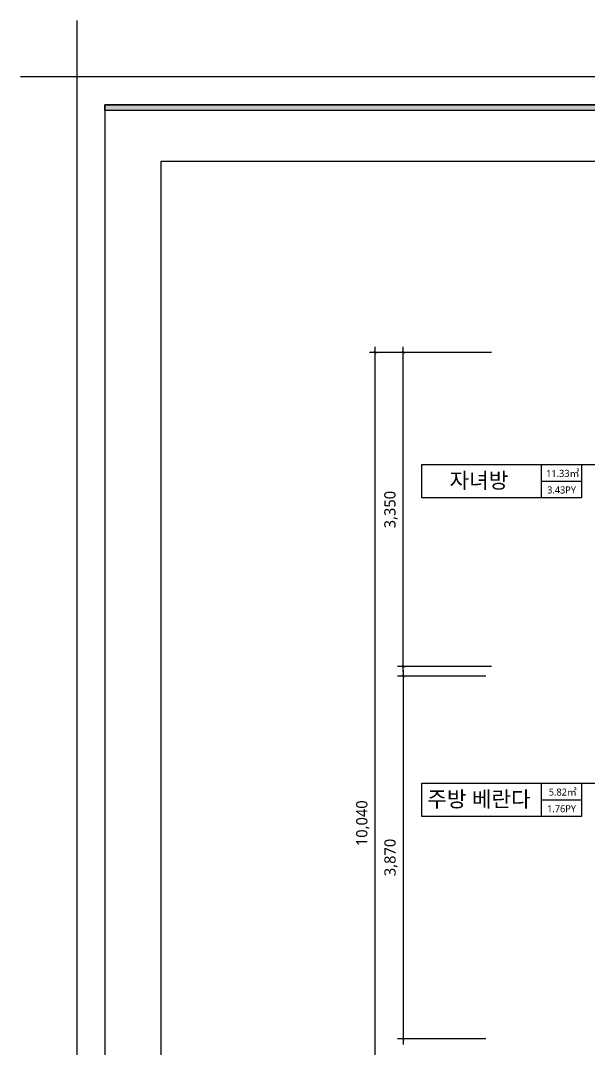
# Model space of a CAD drawing. Header units: millimetres. Extents: x 83042 to 109442, y 67232 to 86252.
# Drawn here: x 83042 to 89099, y 75289 to 86252 of the extents above; entities that cross this region are included whole.
import ezdxf
from ezdxf.enums import TextEntityAlignment as Align

# ---------------------------------------------------------------- set-up
doc = ezdxf.new("R2010")
doc.units = ezdxf.units.MM
for name, color, linetype in [('0-ELC TEXT', 7, 'Continuous'), ('07-DIM WAL', 5, 'Continuous'), ('DIM', 7, 'Continuous'), ('FORM(YOURNAME)-1', 1, 'Continuous'), ('FORM(YOURNAME)-11', 1, 'Continuous')]:
    doc.layers.add(name, color=color, linetype=linetype)
doc.styles.add('HY 울릉도 L', font='malgun.ttf')
doc.styles.add('YOURNAME', font='malgun.ttf')
doc.styles.add('넥슨고딕', font='malgun.ttf')
doc.styles.add('코레일둥고', font='malgun.ttf')
doc.dimstyles.new('60', dxfattribs={"dimscale": 60, "dimtxt": 2, "dimasz": 1, "dimexe": 1, "dimexo": 1, "dimgap": 1, "dimtad": 1, "dimdec": 0, "dimrnd": 0.05, "dimdsep": 46, "dimlunit": 6, "dimtxsty": 'HY 울릉도 L', "dimblk": 'ARCHTICK', "dimcen": 2.5, "dimdle": 1, "dimclrd": 133, "dimclre": 133, "dimclrt": 30, "dimadec": 0, "dimazin": 0, "dimtfac": 1, "dimtdec": 0, "dimtix": 1, "dimtmove": 2, "dimatfit": 3, "dimldrblk": 'ARCHTICK', "dimfxl": 1, "dimlwd": -1, "dimlwe": -1, "dimarcsym": 0})

# ---------------------------------------------------------------- blocks, each defined once
blk = doc.blocks.new('FORM-ELEVATION')
at = {"layer": 'FORM(YOURNAME)-11'}
h = blk.add_hatch(color=256, dxfattribs=at)
h.dxf.hatch_style = 1
h.paths.add_polyline_path([(-10309, 35708), (71691, 35708), (71691, 35508), (-10309, 35508)])
h.paths.add_polyline_path([(-10309, -21492), (71691, -21492), (71691, -21692), (-10309, -21692)])
at = {"layer": 'Defpoints', "color": 1}
blk.add_lwpolyline([(-11309, 38708), (-11309, 36708), (-13309, 36708)], dxfattribs=at)
at = {"layer": 'Defpoints', "color": 158}
for points in [[(-10309, -21692), (71691, -21692), (71691, 35708), (-10309, 35708)], [(-8309, 33708), (61071, 33708), (61071, -19692), (-8309, -19692)]]:
    blk.add_lwpolyline(points, close=True, dxfattribs=at)
at = {"layer": 'FORM(YOURNAME)-11', "color": 250}
blk.add_lwpolyline([(-11309, -22692), (72691, -22692), (72691, 36708), (-11309, 36708)], close=True, dxfattribs=at)
at = {"layer": 'FORM(YOURNAME)-11'}
blk.add_lwpolyline([(-10309, 35708), (71691, 35708), (71691, 35508), (-10309, 35508)], close=True, dxfattribs=at)
at = {"layer": 'FORM(YOURNAME)-11', "color": 3, "style": 'YOURNAME'}
for tag, height, p in [('1', 450, (71041, -1219)), ('2', 450, (71041, -1863)), ('3', 450, (71041, -3150)), ('4', 450, (71041, -5081)), ('5', 515, (71041, -7398)), ('6', 515, (71041, -9650)), ('7', 515, (71041, -11903)), ('8', 515, (71041, -14155)), ('9', 515, (71041, -16408)), ('10', 515, (66791, -18596)), ('11', 515, (71041, -18660)), ('12', 515, (66791, -20848)), ('13', 515, (71041, -20848))]:
    blk.add_attdef(tag, text='', height=height, dxfattribs=at).set_placement(p, align=Align.MIDDLE_RIGHT)
blk = doc.blocks.new('_ARCHTICK')
at = {"color": 0, "linetype": 'ByBlock', "const_width": 0.075}
blk.add_lwpolyline([(-0.25, -0.25), (0.25, 0.25)], dxfattribs=at)
blk = doc.blocks.new('*D131')
at = {"layer": 'Defpoints', "color": 0, "transparency": 16777216}
for p in [(88064, 79261), (87124, 75391), (88064, 75391)]:
    blk.add_point(p, dxfattribs=at)
at = {"layer": 'DIM', "color": 133, "transparency": 16777216}
for p, q in [((88004, 79261), (87064, 79261)), ((87124, 79321), (87124, 75331)), ((88004, 75391), (87064, 75391))]:
    blk.add_line(p, q, dxfattribs=at)
at = {"layer": 'DIM', "color": 133, "transparency": 16777216, "xscale": 60, "yscale": 60, "zscale": 60}
for p, rotation in [((87124, 79261), 90), ((87124, 75391), 270)]:
    blk.add_blockref('_ARCHTICK', p, dxfattribs=dict(at, rotation=rotation))
at = {"layer": 'DIM', "color": 30, "transparency": 16777216, "insert": (86993, 77326), "char_height": 120, "attachment_point": 5, "rotation": 90, "style": 'HY 울릉도 L'}
blk.add_mtext('3,870', dxfattribs=at)

msp = doc.modelspace()

# ---------------------------------------------------------------- linework, layer by layer
at = {"layer": '0-ELC TEXT'}
for p, q in [((88599.3, 81163.1), (88599.3, 81516.9)), ((89024, 81516.9), (91756.5, 81516.9)), ((88599.3, 81340), (89024, 81340)), ((88599.3, 77763.8), (88599.3, 78117.6)), ((89024, 78117.6), (90007.7, 78117.6)), ((88599.3, 77940.7), (89024, 77940.7))]:
    msp.add_line(p, q, dxfattribs=at)
for points in [[(87323.4, 81516.9), (89024, 81516.9), (89024, 81163.1), (87323.4, 81163.1)], [(87323.4, 78117.6), (89024, 78117.6), (89024, 77763.8), (87323.4, 77763.8)]]:
    msp.add_lwpolyline(points, close=True, dxfattribs=at)
at = {"layer": '07-DIM WAL', "color": 133}
for p, q in [((86824, 72611), (86824, 82771)), ((87124, 79301), (87124, 82771)), ((88064, 82711), (86764, 82711)), ((88064, 82711), (87064, 82711)), ((88064, 79361), (87064, 79361))]:
    msp.add_line(p, q, dxfattribs=at)

# ---------------------------------------------------------------- block references
at = {"layer": '07-DIM WAL', "color": 133, "xscale": 60, "yscale": 60, "zscale": 60}
for p, rotation in [((86824, 82711), 90), ((87124, 82711), 90), ((87124, 79361), 270)]:
    msp.add_blockref('_ARCHTICK', p, dxfattribs=dict(at, rotation=rotation))
at = {"layer": 'FORM(YOURNAME)-1', "xscale": 0.3, "yscale": 0.3, "zscale": 0.3}
msp.add_blockref('FORM-ELEVATION', (87034.6, 74639.2), dxfattribs=at)

# ---------------------------------------------------------------- texts
at = {"layer": '0-ELC TEXT'}
for s, height, style, p in [('자녀방', 166.67, '코레일둥고', (87931.3, 81264.6)), ('11.33㎡', 75, '넥슨고딕', (88825, 81385.1)), ('3.43PY', 75, '넥슨고딕', (88812.2, 81208.2)), ('주방 베란다', 166.67, '코레일둥고', (87931.3, 77865.3)), ('5.82㎡', 75, '넥슨고딕', (88825, 77985.8)), ('1.76PY', 75, '넥슨고딕', (88812.2, 77808.9))]:
    msp.add_text(s, height=height, dxfattribs=dict(at, style=style)).set_placement(p, align=Align.CENTER)
at = {"layer": '07-DIM WAL', "color": 30, "char_height": 120, "attachment_point": 5, "rotation": 90, "style": 'HY 울릉도 L'}
for s, insert in [('3,350', (86992, 81036)), ('10,040', (86692.1, 77691))]:
    msp.add_mtext(s, dxfattribs=dict(at, insert=insert))

# ---------------------------------------------------------------- dimensions: what is measured, and where the dimension line sits
at = {"layer": 'DIM'}
dim = msp.add_linear_dim(base=(87124, 75391), p1=(88064, 79261), p2=(88064, 75391), angle=90, dimstyle='60', dxfattribs=at)
dim.commit()
dim.dimension.update_dxf_attribs({"geometry": '*D131', "text_midpoint": (86992.6, 77326)})

doc.saveas('drawing.dxf')
